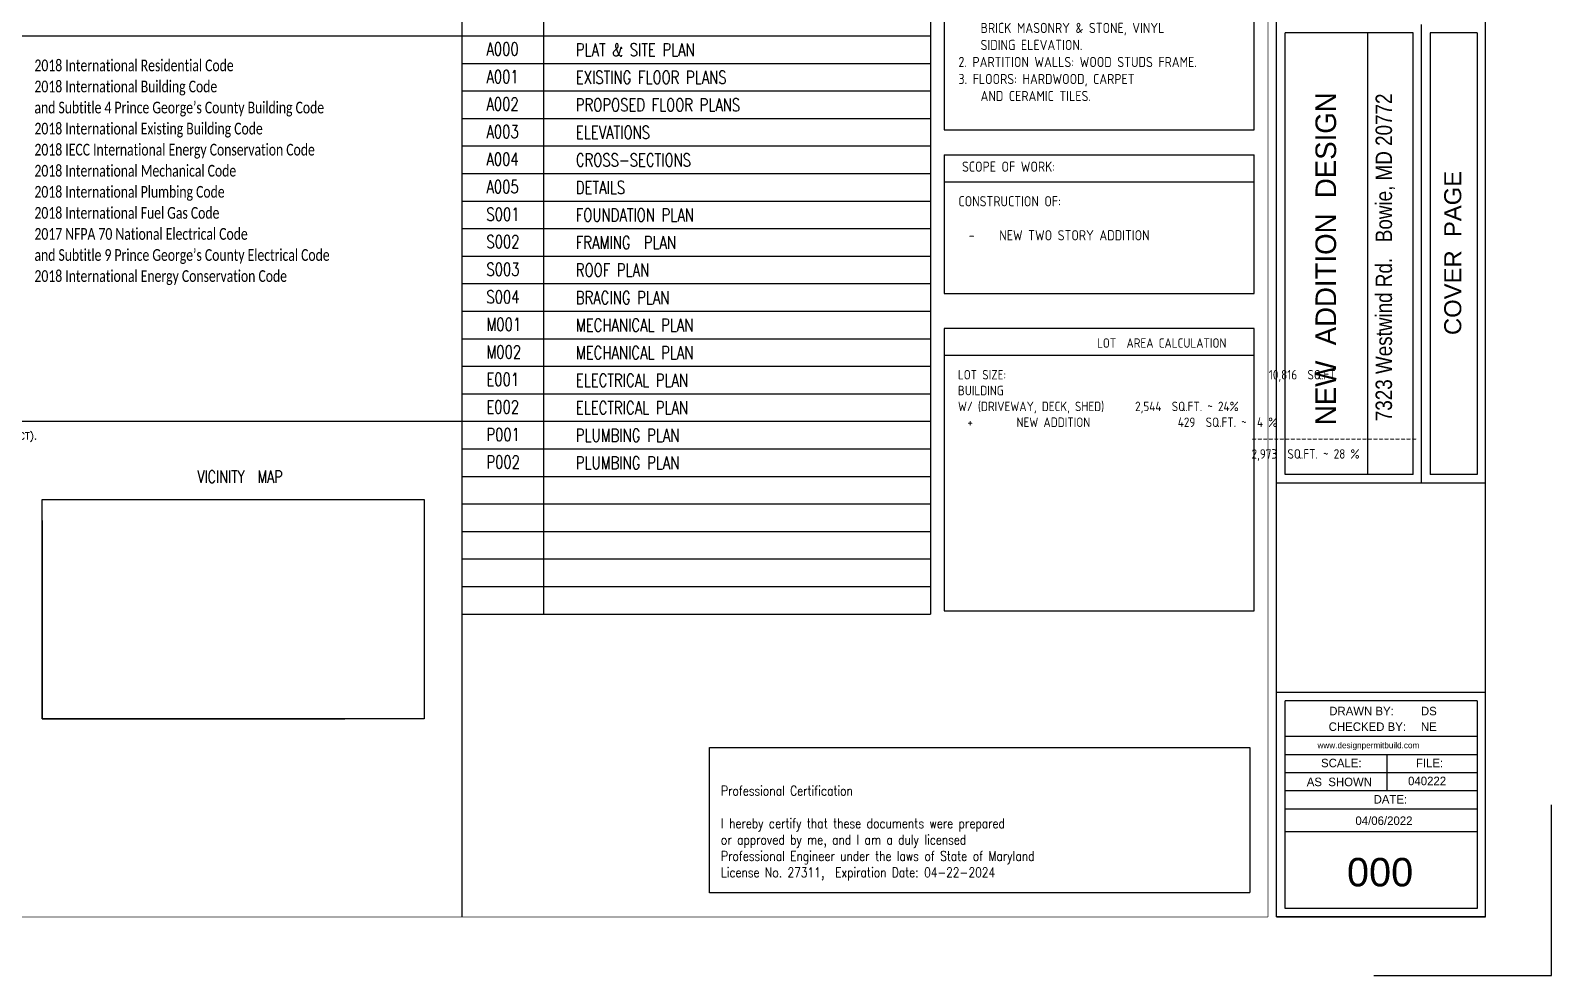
# Model space of a CAD drawing. Header units: inches. Extents: x 26998 to 46838, y -509 to 4343.
# Drawn here: x 29569 to 30688, y 3122 to 3817 of the extents above; entities that cross this region are included whole.
import ezdxf

# ---------------------------------------------------------------- set-up
doc = ezdxf.new("R2010")
doc.units = ezdxf.units.IN
doc.header["$LTSCALE"] = 0.5
doc.header["$MEASUREMENT"] = 0
doc.linetypes.add('DASHED', pattern=[0.75, 0.5, -0.25])
doc.layers.add('EXISTING walls', color=1, linetype='Continuous')
doc.layers.add('Title Block', color=7, linetype='Continuous')
doc.styles.add('ARCHSTYL', font='archstyl.shx', dxfattribs={"height": 5})
doc.styles.add('HS-DESIGN-TTLB', font='GOTHIC.TTF')
doc.styles.get("Standard").update_dxf_attribs({"font": 'romans.shx', "width": 0.75})
doc.styles.add('TAGS', font='romans', dxfattribs={"width": 0.8})
picture_1 = doc.add_image_def('image1.jpg', size_in_pixel=(1012, 581))

msp = doc.modelspace()

# ---------------------------------------------------------------- linework, layer by layer
for p, q in [((30230.771802, 4223.084783), (30230.771802, 3387.8870815)), ((29886.0141827, 3856.8944214), (29886.0141827, 3165.2426815)), ((29946.0474252, 3833.1758815), (29946.0474252, 3387.8870815)), ((29886.0141827, 3812.9354815), (30230.771802, 3812.9354815)), ((29886.0141827, 3792.6950815), (30230.771802, 3792.6950815)), ((29886.0141827, 3772.4546815), (30230.771802, 3772.4546815)), ((29886.0141827, 3752.2142815), (30230.771802, 3752.2142815)), ((29886.0141827, 3731.9738815), (30230.771802, 3731.9738815)), ((29886.0141827, 3711.7334815), (30230.771802, 3711.7334815)), ((29886.0141827, 3691.4930815), (30230.771802, 3691.4930815)), ((29886.0141827, 3671.2526815), (30230.771802, 3671.2526815)), ((29886.0141827, 3651.0122815), (30230.771802, 3651.0122815)), ((29886.0141827, 3630.7718815), (30230.771802, 3630.7718815)), ((29886.0141827, 3610.5314815), (30230.771802, 3610.5314815)), ((29886.0141827, 3590.2910815), (30230.771802, 3590.2910815)), ((29886.0141827, 3570.0506815), (30230.771802, 3570.0506815)), ((29886.0141827, 3549.8102815), (30230.771802, 3549.8102815)), ((29886.0141827, 3529.5698815), (30230.771802, 3529.5698815)), ((29886.0141827, 3509.3294815), (30230.771802, 3509.3294815)), ((29886.0141827, 3489.0890815), (30230.771802, 3489.0890815)), ((29886.0141827, 3468.8486815), (30230.771802, 3468.8486815)), ((29577.4614023, 3456.6607617), (29577.4614023, 3310.8996331)), ((29886.0141827, 3448.6082815), (30230.771802, 3448.6082815)), ((29886.0141827, 3428.3678815), (30230.771802, 3428.3678815)), ((29886.0141827, 3408.1274815), (30230.771802, 3408.1274815)), ((29886.0141827, 3387.8870815), (30230.771802, 3387.8870815))]:
    msp.add_line(p, q)
msp.add_lwpolyline([(28983.9701867, 4291.6919129, 0.5, 0.5, 0), (30479.0294214, 4291.6919129, 0, 0, 0), (30479.0294214, 3165.2426914, 0.5, 0.5, 0), (28983.9701867, 3165.2426914, 0.5, 0.5, 0)], format="xyseb")
at = {"layer": 'EXISTING walls', "color": 7, "ltscale": 50}
for points in [[(30468.8674455, 3743.9347693), (30468.8674455, 3865.1432524), (30240.7162144, 3865.1432524), (30240.7162144, 3743.9347693)], [(30240.7162144, 3725.4347693), (30240.7162144, 3623.6185687), (30468.8674455, 3623.6185687), (30468.8674455, 3725.4347693)]]:
    msp.add_lwpolyline(points, dxfattribs=at)
msp.add_lwpolyline([(30240.7162144, 3390.2190214), (30468.8674455, 3390.2190214), (30468.8674455, 3597.8738183), (30240.7162144, 3597.8738183)], close=True, dxfattribs=at)
at = {"layer": 'Title Block'}
for p, q in [((30485.3545464, 3165.2426815), (30485.3545464, 4291.6919029)), ((30638.9695464, 3165.2426815), (30638.9695464, 4291.6919029)), ((30491.6245464, 3490.534174), (30491.6245464, 3815.0564037)), ((30585.6745464, 3815.0564037), (30491.6245464, 3815.0564037)), ((30552.4453945, 3490.534174), (30552.4453945, 3815.0564037)), ((30585.6745464, 3490.534174), (30585.6745464, 3815.0564037)), ((30591.9445464, 3484.264174), (30591.9445464, 3821.3264037)), ((30632.6995464, 3815.0564037), (30598.2145464, 3815.0564037)), ((30598.2145464, 3815.0564037), (30598.2145464, 3490.534174)), ((30632.6995464, 3815.0564037), (30632.6995464, 3490.534174)), ((29552.0964155, 3812.9354815), (29886.0141827, 3812.9354815)), ((30240.7162144, 3743.9347693), (30468.8674455, 3743.9347693)), ((30240.7162144, 3725.4347693), (30468.8674455, 3725.4347693)), ((30240.7162144, 3705.6610503), (30468.8674455, 3705.6610503)), ((30240.7162144, 3578.1000992), (30468.8674455, 3578.1000992)), ((29552.0964155, 3529.5698815), (29886.0141827, 3529.5698815)), ((30585.6745464, 3490.534174), (30491.6245464, 3490.534174)), ((30632.6995464, 3490.534174), (30598.2145464, 3490.534174)), ((30485.3545464, 3484.264174), (30638.9695464, 3484.264174)), ((30485.3545464, 3484.264174), (30638.9695464, 3484.264174)), ((30485.3545464, 3330.402924), (30638.9695464, 3330.402924)), ((30491.6245464, 3297.8088544), (30491.6245464, 3324.132924)), ((30632.6995464, 3324.132924), (30491.6245464, 3324.132924)), ((30632.6995464, 3324.132924), (30632.6995464, 3297.8088544)), ((29577.4614023, 3310.8996331), (29794.7628383, 3310.8996331)), ((29577.4614023, 3310.8996331), (29800.1344272, 3310.8996331)), ((30491.6245464, 3171.5126815), (30491.6245464, 3297.8088544)), ((30632.6995464, 3297.8088544), (30491.6245464, 3297.8088544)), ((30632.6995464, 3297.8088544), (30632.6995464, 3171.5126815)), ((30632.6995464, 3284.4851044), (30491.6245464, 3284.4851044)), ((30566.6745464, 3257.8376044), (30566.6745464, 3284.4851044)), ((30632.6995464, 3271.1613544), (30491.6245464, 3271.1613544)), ((30632.6995464, 3257.8376044), (30491.6245464, 3257.8376044)), ((30632.6995464, 3244.5138544), (30491.6245464, 3244.5138544)), ((30687.5465064, 3122.148746), (30687.5465064, 3247.639226)), ((30687.5465064, 3122.148746), (30687.5465064, 3247.639226)), ((30687.5465064, 3122.148746), (30687.5465064, 3247.639226)), ((30687.5465064, 3122.148746), (30687.5465064, 3247.639226)), ((30687.5465064, 3122.148746), (30687.5465064, 3247.639226)), ((30687.5465064, 3122.148746), (30687.5465064, 3247.639226)), ((30687.5465064, 3122.148746), (30687.5465064, 3247.639226)), ((30687.5465064, 3122.148746), (30687.5465064, 3247.639226)), ((30687.5465064, 3122.148746), (30687.5465064, 3247.639226)), ((30687.5465064, 3122.148746), (30687.5465064, 3247.639226)), ((30687.5465064, 3122.148746), (30687.5465064, 3247.639226)), ((30687.5465064, 3122.148746), (30687.5465064, 3247.639226)), ((30632.6995464, 3227.713157), (30491.6245464, 3227.713157)), ((30632.6995464, 3171.5126815), (30491.6796714, 3171.5126815)), ((30485.3545464, 3165.2426815), (30638.9695464, 3165.2426815)), ((30485.3545464, 3165.2426815), (30638.9695464, 3165.2426815)), ((30485.3545464, 3165.2426815), (30638.9695464, 3165.2426815)), ((30485.3545464, 3165.2426815), (30638.9695464, 3165.2426815)), ((30638.9695464, 3165.2426815), (30485.3545464, 3165.2426815)), ((30556.7429214, 3122.148746), (30687.5465064, 3122.148746)), ((30556.7429214, 3122.148746), (30687.5465064, 3122.148746))]:
    msp.add_line(p, q, dxfattribs=at)
at = {"layer": 'Title Block', "const_width": 0.5}
for points in [[(30479.0294214, 3165.2426815), (30479.0294214, 4291.6919029)], [(30485.3545464, 3165.2426815), (30485.3545464, 4291.6919029)], [(30638.9695464, 3165.2426815), (30638.9695464, 4291.6919029)], [(30591.9445464, 3484.264174), (30591.9445464, 3821.3264037)], [(30485.3545464, 3484.264174), (30638.9695464, 3484.264174)], [(30485.3545464, 3330.402924), (30638.9695464, 3330.402924)], [(30485.3545464, 3165.2426815), (30638.9695464, 3165.2426815)], [(30485.3545464, 3165.2426815), (30638.9695464, 3165.2426815)], [(30485.3545464, 3165.2426815), (30638.9695464, 3165.2426815)]]:
    msp.add_lwpolyline(points, dxfattribs=at)
at = {"layer": 'Title Block', "color": 253, "linetype": 'DASHED', "elevation": -143.9991213}
msp.add_lwpolyline([(30068.1643587, 3289.8627704), (30465.6643587, 3289.8627704), (30465.6643587, 3183.0015204), (30068.1643587, 3183.0015204)], close=True, dxfattribs=at)

# ---------------------------------------------------------------- texts
msp.add_text('1. CONTRACTOR TO PROVIDE ALL MATERIAL (SUBJECT TO VERIFY WITH CONTRACT).', height=5.1916626).set_placement((29286.4005188, 3516.1126057))
at = {"attachment_point": 1, "style": 'ARCHSTYL'}
for s, insert, char_height, width in [('NOTES:\\P\\P1. BUILDING CONSTRUCTION TYPE: \\P    BRICK MASONRY & STONE, VINYL \\P    SIDING ELEVATION.\\P2. PARTITION WALLS: WOOD STUDS FRAME.\\P3. FLOORS: HARDWOOD, CARPET \\P    AND CERAMIC TILES.\\P ', (30251.3283555, 3859.9824959), 7.5, 486.634131882), ('SCOPE OF WORK:\\P\\P\\P ', (30253.957815, 3720.5317717), 7.5, 486.634131882), ('\\P\\PCONSTRUCTION OF:\\P\\P\\pxi-3,l4,t4;-^INEW TWO STORY ADDITION\\P\\pi0,l0,tz; ', (30251.3283555, 3720.1017549), 7.5, 486.634131882), ('\\A1;                           LOT  AREA CALCULATION\\P\\PLOT SIZE:                                                   10,816  SQ.FT.\\PBUILDING \\PW/ (DRIVEWAY, DECK, SHED)      2,544  SQ.FT. ~ 24%\\P\\pxi-3,l4,t4;+^I    NEW ADDITION                 429  SQ.FT. ~  4 %\\P\\pi0,l0,tz;                                                         ------------------------------\\P                                                         2,973  SQ.FT. ~ 28 %', (30250.9449392, 3590.6083185), 6.98625, 453.299693848)]:
    msp.add_mtext(s, dxfattribs=dict(at, insert=insert, char_height=char_height, width=width))
at = {"attachment_point": 1}
for s, insert, char_height, width in [('A000', (29904.1515635, 3807.9708814), 9.4725072, 92.292378324), ('\\pxa0.66667,sm1.07917;{\\fCalibri|b0|i0|c0|p34;\\H0.91667x;\u200b\u200b^I2018 International Residential Code\\P\u200b\u200b^I2018 International Building Code \\P\u200b\u200b^Iand Subtitle 4 Prince George’s County Building Code\\P\u200b\u200b^I2018 International Existing Building Code\\P\u200b\u200b^I2018 IECC International Energy Conservation Code\\P\u200b\u200b^I2018 International Mechanical Code\\P\u200b^I2018 International Plumbing Code\\P\u200b\u200b^I2018 International Fuel Gas Code\\P\u200b\u200b^I2017 NFPA 70 National Electrical Code \\P\u200b\u200b^Iand Subtitle 9 Prince George’s County Electrical Code\\P\u200b\u200b^I2018 International Energy Conservation Code}', (29534.2097914, 3795.4849344), 9.38952, 804.81604958), ('A001', (29904.1515635, 3787.7304814), 9.4725072, 92.292378324), ('A002', (29904.1515635, 3767.4900814), 9.4725072, 92.292378324), ('PROPOSED FLOOR PLANS', (29969.9543199, 3766.9103905), 9.4725072, 179.765762451), ('A003', (29904.1515635, 3747.2496814), 9.4725072, 92.292378324), ('A004', (29904.1515635, 3727.0092814), 9.4725072, 92.292378324), ('CROSS-SECTIONS', (29969.9543199, 3726.4295905), 9.4725072, 155.155007149), ('A005', (29904.1515635, 3706.7688814), 9.4725072, 92.292378324), ('S001', (29904.1515635, 3686.5284814), 9.4725072, 92.292378324), ('S002', (29904.1515635, 3666.2880814), 9.4725072, 92.292378324), ('S003', (29904.1515635, 3646.0476814), 9.4725072, 92.292378324), ('ROOF PLAN', (29969.9543199, 3645.4679905), 9.4725072, 136.203373128), ('S004', (29904.1515635, 3625.8072814), 9.4725072, 92.292378324), ('M001', (29904.1515635, 3605.5668814), 9.4725072, 92.292378324), ('MECHANICAL PLAN', (29969.9543199, 3604.9871905), 9.4725072, 154.092787394), ('M002', (29904.1515635, 3585.3264814), 9.4725072, 92.292378324), ('MECHANICAL PLAN', (29969.9543199, 3584.7467905), 9.4725072, 154.092787394), ('E001', (29904.1515635, 3565.0860814), 9.4725072, 92.292378324), ('ELECTRICAL PLAN', (29969.9543199, 3564.5063905), 9.4725072, 332.761469822), ('E002', (29904.1515635, 3544.8456814), 9.4725072, 92.292378324), ('ELECTRICAL PLAN', (29969.9543199, 3544.2659905), 9.4725072, 332.761469822), ('P001', (29904.1515635, 3524.6052814), 9.4725072, 92.292378324), ('PLUMBING PLAN', (29969.9543199, 3524.0255905), 9.4725072, 332.780647939), ('P002', (29904.1515635, 3504.3648814), 9.4725072, 92.292378324), ('PLUMBING PLAN', (29969.9543199, 3503.7851905), 9.4725072, 332.780647939)]:
    msp.add_mtext(s, dxfattribs=dict(at, insert=insert, char_height=char_height, width=width))
for s, insert, char_height, attachment_point in [('PLAT & SITE PLAN', (29969.9543199, 3807.3911905), 9.4725072, 1), ('EXISTING FLOOR PLANS', (29969.9543199, 3787.1507905), 9.4725072, 1), ('ELEVATIONS', (29969.9543199, 3746.6699905), 9.4725072, 1), ('DETAILS', (29969.9543199, 3706.1891905), 9.4725072, 1), ('FOUNDATION PLAN', (29969.9543199, 3685.9487905), 9.4725072, 1), ('FRAMING  PLAN', (29969.9543199, 3665.7083905), 9.4725072, 1), ('BRACING PLAN', (29969.9543199, 3625.2275905), 9.4725072, 1), ('\\pxi-3,l4,t4; VICINITY  MAP', (29754.2713656, 3484.2523565), 9.12384, 9)]:
    msp.add_mtext(s, dxfattribs=dict(insert=insert, char_height=char_height, attachment_point=attachment_point))
at = {"layer": 'Title Block', "rotation": 90, "style": 'HS-DESIGN-TTLB'}
for s, insert, char_height, width, attachment_point in [('{\\H1.14632x;    NEW  ADDITION  DESIGN}', (30513.9018006, 3504.2363402), 13.237439489, 488.490459411, 1), ('\\pxb0.41667,a0.41667,t20;{\\fArial Narrow|b0|i0|c0|p34;7323 Westwind Rd.   Bowie, MD 20772}', (30558.1035534, 3529.6676703), 12.085821891, 788.928518224, 1), ('{\\fSwis721 BdOul BT|b0|i0|c0|p82;COVER  PAGE}', (30614.9435587, 3653.3175239), 12.54047025, 315.279058952, 5)]:
    msp.add_mtext(s, dxfattribs=dict(at, insert=insert, char_height=char_height, width=width, attachment_point=attachment_point))
at = {"layer": 'Title Block', "style": 'HS-DESIGN-TTLB'}
for s, insert, char_height, width, attachment_point in [('DRAWN BY:', (30524.0270072, 3319.7401958), 6.27, 50.128184718, 1), ('DS', (30591.4477374, 3319.7401958), 6.27, 50.128184718, 1), ('CHECKED BY:', (30523.6201038, 3308.2335104), 6.27, 62.9454832, 1), ('NE', (30591.4477374, 3308.2335104), 6.27, 119.339266761, 1), ('www.designpermitbuild.com', (30515.3884616, 3293.7013322), 4.5, 50.128184718, 1), ('SCALE:', (30517.9976969, 3281.5222041), 6.27, 50.128184718, 1), ('FILE:', (30587.7860336, 3281.5222041), 6.27, 50.128184718, 1), ('AS  SHOWN', (30507.4925283, 3267.6276954), 6.27, 50.128184718, 1), ('040222', (30581.9948694, 3268.3299952), 6.27, 50.128184718, 1), ('DATE:', (30556.658447, 3254.8380648), 6.27, 50.128184718, 1), ('04/06/2022', (30543.2874829, 3239.1207724), 6.27, 50.128184718, 1), ('{\\fSwis721 BlkOul BT|b0|i0|c0|p82;000}', (30561.4152034, 3198.0258547), 20.9, 201.832735712, 5)]:
    msp.add_mtext(s, dxfattribs=dict(at, insert=insert, char_height=char_height, width=width, attachment_point=attachment_point))
at = {"layer": 'Title Block', "insert": (30076.6643587, 3261.6015204, -143.9991213), "char_height": 7.2, "attachment_point": 1, "style": 'TAGS'}
msp.add_mtext_dynamic_manual_height_columns('Professional Certification\\P\\PI hereby certify that these documents were prepared\\Por approved by me, and I am a duly licensed\\PProfessional Engineer under the laws of State of Maryland\\PLicense No. 27311,  Expiration Date: 04-22-2024', width=727.308226295, gutter_width=30, heights=[0], dxfattribs=at)

# ---------------------------------------------------------------- pictures from other files: only their frames are drawn
image = msp.add_image(picture_1, insert=(29577.4614023, 3310.8996331), size_in_units=(280.9789292, 161.3130018))
image.dxf.flags = 7

doc.saveas('drawing.dxf')
